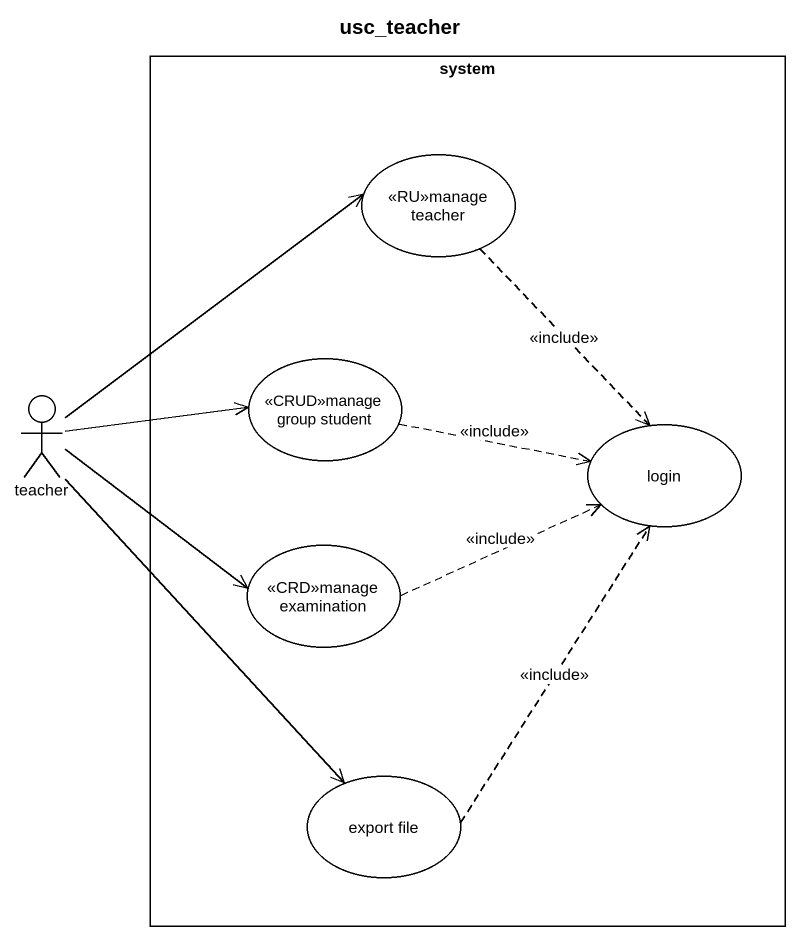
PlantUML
@startuml
title usc_teacher
rectangle system {
  usecase "<<RU>>manage teacher" as RU_manage_teacher
  usecase "<<CRUD>>manage group student" as CRUD_manage_group_student
  usecase login
  usecase "<<CRD>>manage examination" as CRD_manage_examination
  usecase "export file" as export_file
}
actor teacher
RU_manage_teacher ..> login : <<include>>
CRUD_manage_group_student .right.> login : <<include>>
teacher -up-> RU_manage_teacher
teacher -right-> CRUD_manage_group_student
teacher -right-> CRD_manage_examination
teacher --> export_file
CRD_manage_examination .right.> login : <<include>>
export_file .up.> login : <<include>>
@enduml
